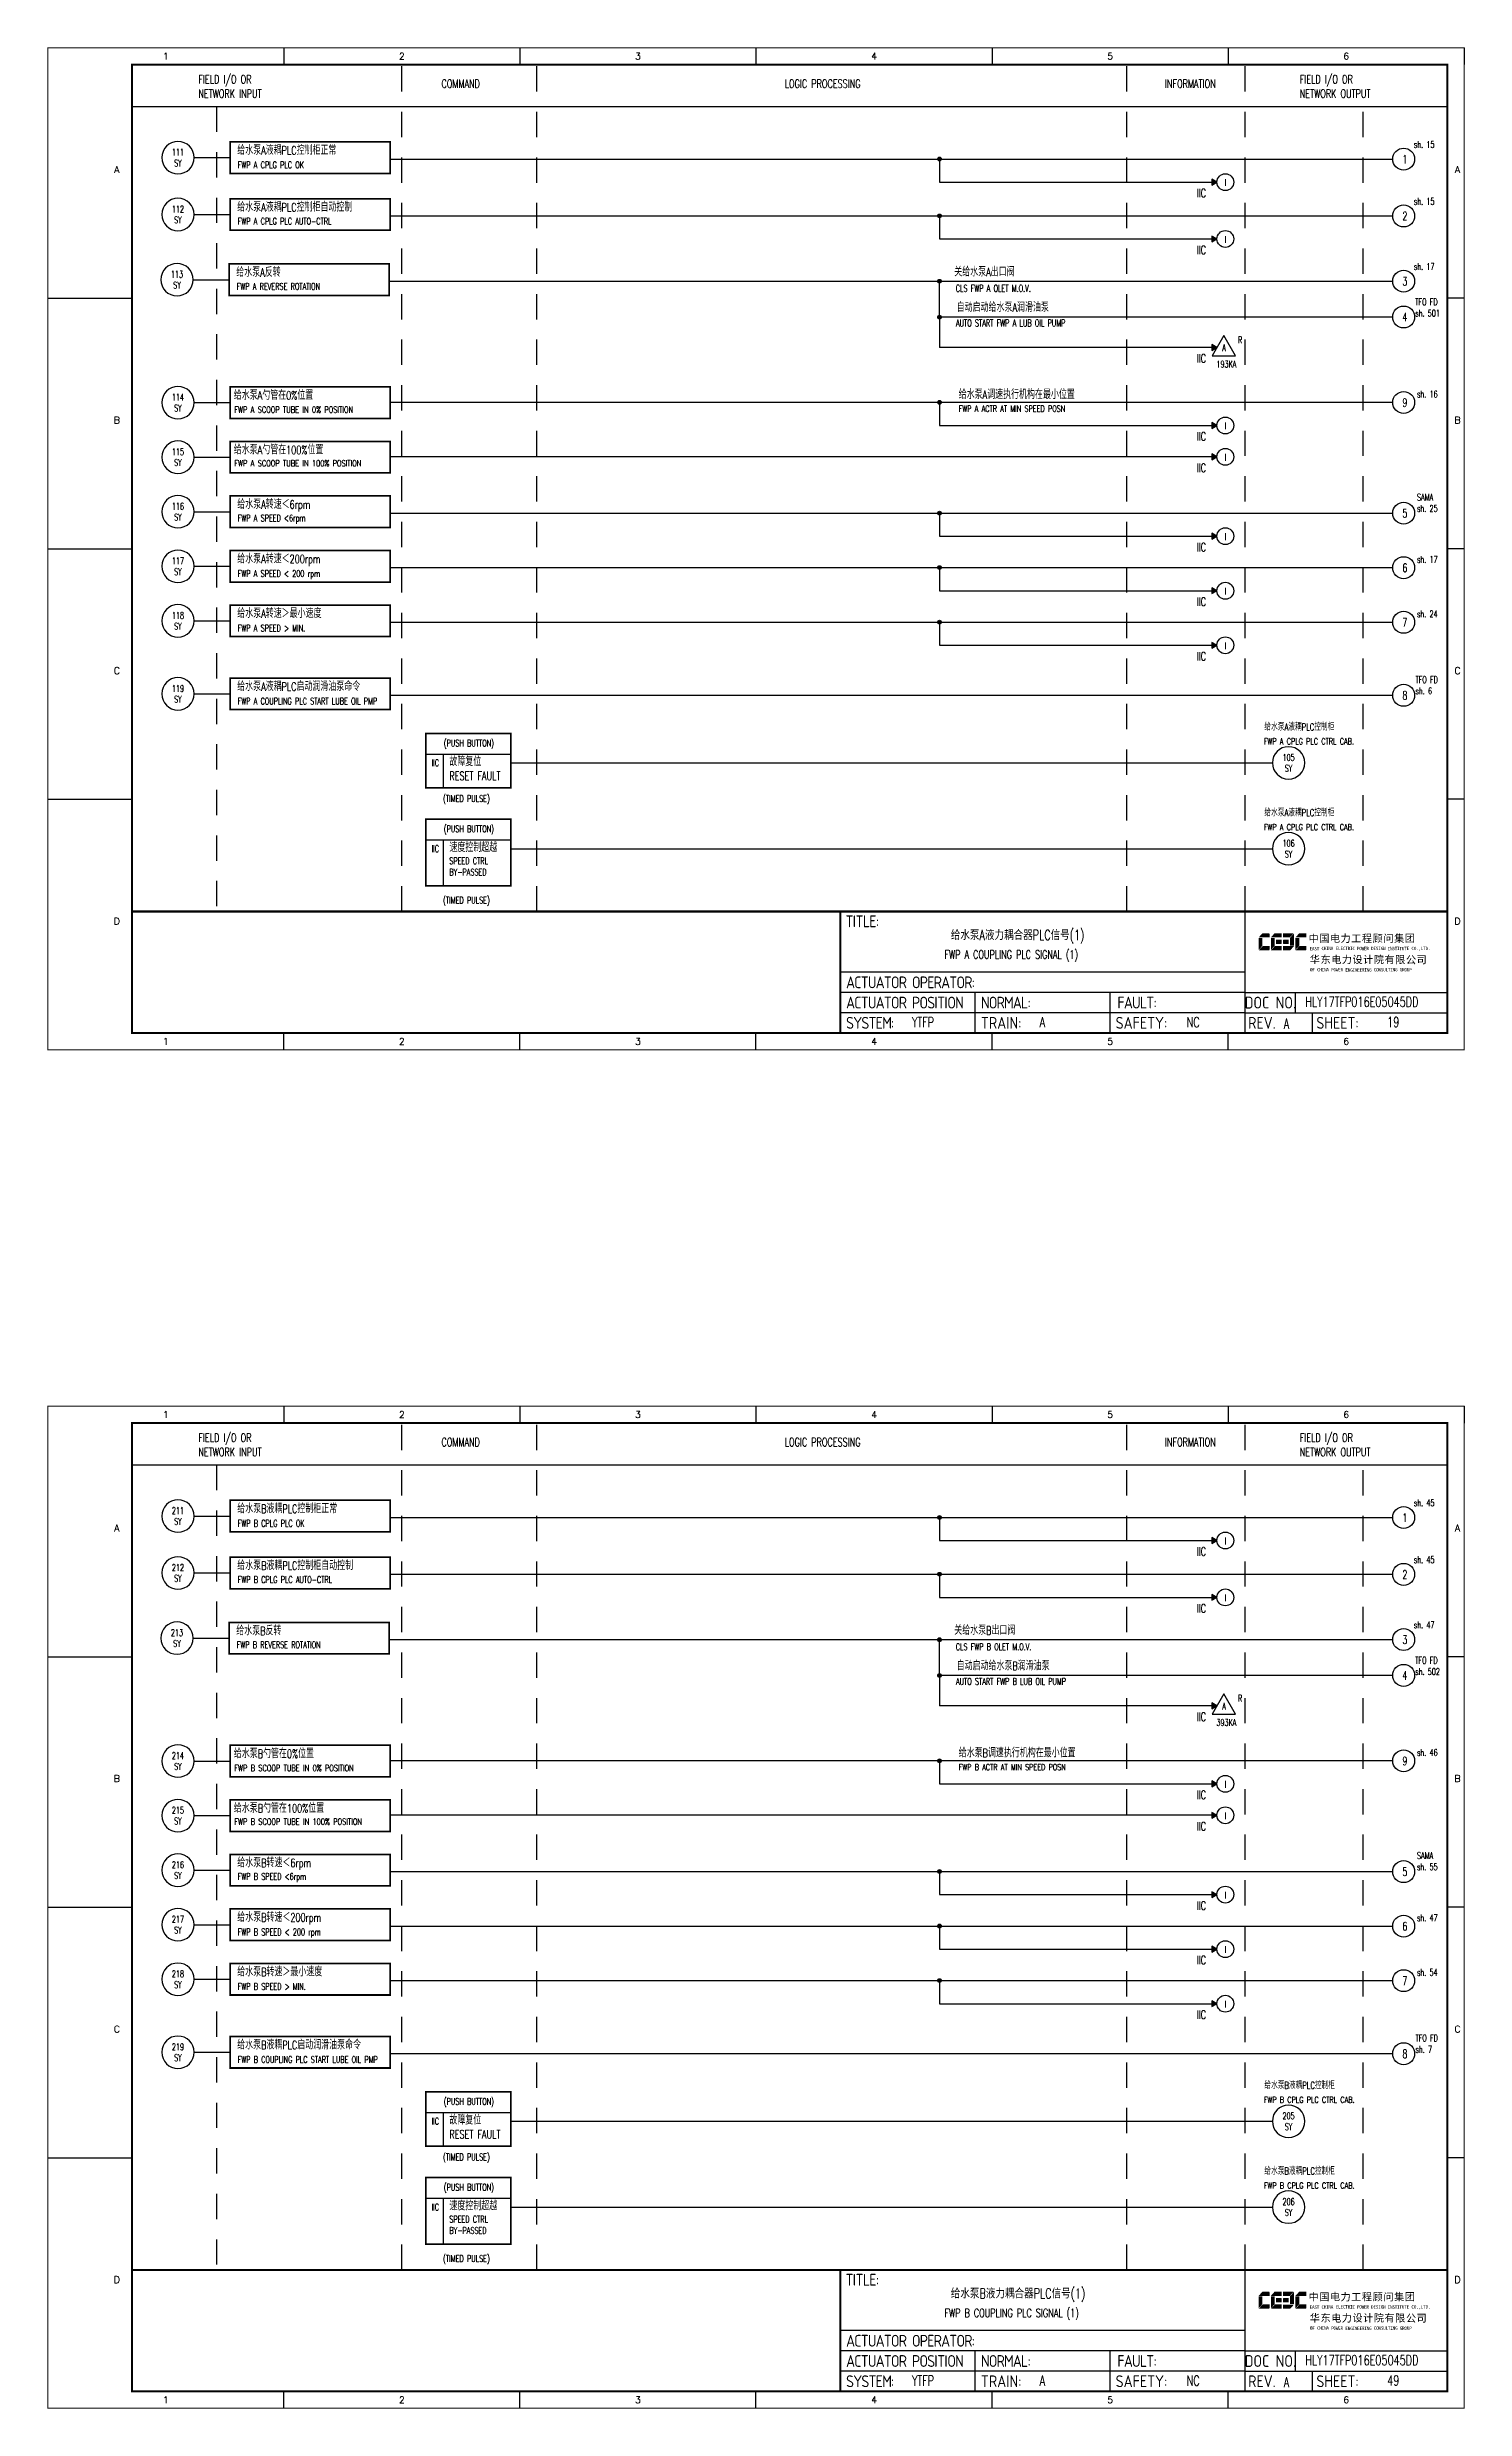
# Model space of a CAD drawing. Header units: millimetres. Extents: x 38833 to 52469, y 29493 to 32647.
# Drawn here: x 46991 to 47411, y 30241 to 30941 of the extents above; entities that cross this region are included whole.
import ezdxf
from ezdxf.enums import TextEntityAlignment as Align

# ---------------------------------------------------------------- set-up
doc = ezdxf.new("R2010")
doc.units = ezdxf.units.MM
doc.linetypes.add('DASHED', pattern=[0.75, 0.5, -0.25])
doc.linetypes.add('JIS_02_0.7', pattern=[1.35, 0.75, -0.6])
for name, color, linetype in [('INSTRUMENT', 4, 'Continuous'), ('MLINE', 6, 'Continuous'), ('TITLE', 1, 'Continuous'), ('TK', 7, 'Continuous'), ('图框_外框线', 7, 'Continuous'), ('图框_标题栏文字', 6, 'Continuous')]:
    doc.layers.add(name, color=color, linetype=linetype)
doc.styles.add('ecepdi', font='simhei.ttf', dxfattribs={"width": 0.9})
doc.styles.get("Standard").update_dxf_attribs({"font": 'romans.shx', "width": 0.7, "bigfont": 'hztxta.shx'})
doc.styles.add('工程字', font='gbenor.shx', dxfattribs={"bigfont": 'gbcbig.shx'})

# ---------------------------------------------------------------- blocks, each defined once
blk = doc.blocks.new('INS00')
at = {"layer": 'INSTRUMENT', "color": 0}
blk.add_lwpolyline([(6, 0, 1), (-6, 0, 1)], format="xyb", close=True, dxfattribs=at)
at = {"layer": 'INSTRUMENT', "flags": 1}
for tag, p in [('INSNAM', (0, 9)), ('INSDGN', (0, -9)), ('INSSUP', (0, -15)), ('INSTYP', (0, -12)), ('INSMAN', (0, -18)), ('INSREM', (0, -21))]:
    blk.add_attdef(tag, text='', height=3, dxfattribs=at).set_placement(p, align=Align.TOP_CENTER)
at = {"layer": 'INSTRUMENT', "width": 0.7}
for tag, p in [('INSIDE', (0, 2)), ('INSSYS', (0, -2))]:
    blk.add_attdef(tag, text='', height=2.5, dxfattribs=at).set_placement(p, align=Align.MIDDLE)
for tag, p in [('INSHH', (6, 3.5)), ('INSL', (6, -3)), ('INSLL', (6, -6))]:
    blk.add_attdef(tag, p, '', height=2.5, dxfattribs=at)
at = {"layer": 'INSTRUMENT', "linetype": 'DASHED', "width": 0.7}
blk.add_attdef('INSH', (6, 0.5), '', height=2.5, dxfattribs=at)
blk = doc.blocks.new('A$C1E0003F3')
h = blk.add_hatch(color=152)
edge = h.paths.add_edge_path()
edge.add_ellipse((5.15, 4.41), major_axis=(0, 0.211), ratio=0.769231, start_angle=-90, end_angle=0)
edge.add_line((5.15, 4.62), (3.22, 4.62))
edge.add_line((3.22, 4.62), (2.09, 3.35))
edge.add_line((2.09, 3.35), (5.32, 3.35))
edge.add_line((5.32, 3.35), (5.32, 4.41))
h.paths.add_polyline_path([(3.22, 3.23), (2.09, 3.23), (2.09, -0.36), (3.22, 0.91)])
edge = h.paths.add_edge_path()
edge.add_line((5.32, 0.81), (3.27, 0.81))
edge.add_line((3.27, 0.81), (2.13, -0.46))
edge.add_line((2.13, -0.46), (5.15, -0.46))
edge.add_ellipse((5.15, -0.25), major_axis=(0, 0.211), ratio=0.769231, start_angle=180, end_angle=270)
edge.add_line((5.32, -0.25), (5.32, 0.81))
h = blk.add_hatch(color=152)
edge = h.paths.add_edge_path()
edge.add_ellipse((8.78, 4.41), major_axis=(0, 0.211), ratio=0.769231, start_angle=-90, end_angle=0)
edge.add_line((8.78, 4.62), (6.84, 4.62))
edge.add_line((6.84, 4.62), (5.71, 3.35))
edge.add_line((5.71, 3.35), (8.94, 3.35))
edge.add_line((8.94, 3.35), (8.94, 4.41))
h.paths.add_polyline_path([(6.84, 3.23), (5.71, 3.23), (5.71, -0.36), (6.84, 0.91)])
edge = h.paths.add_edge_path()
edge.add_ellipse((8.78, 2.49), major_axis=(0, 0.211), ratio=0.769231, start_angle=-90, end_angle=0)
edge.add_line((8.78, 2.7), (7.22, 2.7))
edge.add_line((7.22, 2.7), (7.22, 1.44))
edge.add_line((7.22, 1.44), (8.78, 1.44))
edge.add_ellipse((8.78, 1.65), major_axis=(0, 0.211), ratio=0.769231, start_angle=180, end_angle=270)
edge.add_line((8.94, 1.65), (8.94, 2.49))
edge = h.paths.add_edge_path()
edge.add_line((8.94, 0.81), (6.89, 0.81))
edge.add_line((6.89, 0.81), (5.75, -0.46))
edge.add_line((5.75, -0.46), (8.78, -0.46))
edge.add_ellipse((8.78, -0.25), major_axis=(0, 0.211), ratio=0.769231, start_angle=180, end_angle=270)
edge.add_line((8.94, -0.25), (8.94, 0.81))
h = blk.add_hatch(color=1)
edge = h.paths.add_edge_path()
edge.add_line((12.48, 4.62), (9.46, 4.62))
edge.add_ellipse((9.46, 4.41), major_axis=(0, 0.211), ratio=0.769231, start_angle=0, end_angle=90)
edge.add_line((9.3, 4.41), (9.3, 3.35))
edge.add_line((9.3, 3.35), (11.35, 3.35))
edge.add_line((11.35, 3.35), (12.48, 4.62))
h.paths.add_polyline_path([(12.57, 4.56), (11.38, 3.23), (11.38, 0.93), (12.57, 0.93)])
edge = h.paths.add_edge_path()
edge.add_line((11.03, 2.7), (9.46, 2.7))
edge.add_ellipse((9.46, 2.49), major_axis=(0, 0.211), ratio=0.769231, start_angle=0, end_angle=90)
edge.add_line((9.3, 2.49), (9.3, 1.65))
edge.add_ellipse((9.46, 1.65), major_axis=(0, 0.211), ratio=0.769231, start_angle=90, end_angle=180)
edge.add_line((9.46, 1.44), (11.03, 1.44))
edge.add_line((11.03, 1.44), (11.03, 2.7))
h = blk.add_hatch(color=1)
edge = h.paths.add_edge_path()
edge.add_line((12.58, 0.79), (9.3, 0.79))
edge.add_line((9.3, 0.79), (9.3, -0.27))
edge.add_ellipse((9.46, -0.27), major_axis=(0, 0.211), ratio=0.769231, start_angle=90, end_angle=180)
edge.add_line((9.46, -0.48), (11.43, -0.48))
edge.add_line((11.43, -0.48), (12.58, 0.79))
h = blk.add_hatch(color=152)
edge = h.paths.add_edge_path()
edge.add_ellipse((16.11, 4.41), major_axis=(0, 0.211), ratio=0.769231, start_angle=-90, end_angle=0)
edge.add_line((16.11, 4.62), (14.14, 4.62))
edge.add_line((14.14, 4.62), (13, 3.35))
edge.add_line((13, 3.35), (16.27, 3.35))
edge.add_line((16.27, 3.35), (16.27, 4.41))
h.paths.add_polyline_path([(14.14, 3.23), (13, 3.23), (13, -0.36), (14.14, 0.91)])
edge = h.paths.add_edge_path()
edge.add_line((16.27, 0.81), (14.18, 0.81))
edge.add_line((14.18, 0.81), (13.04, -0.46))
edge.add_line((13.04, -0.46), (16.03, -0.46))
edge.add_ellipse((16.03, -0.15), major_axis=(0, 0.316), ratio=0.769231, start_angle=180, end_angle=270)
edge.add_line((16.27, -0.15), (16.27, 0.81))
at = {"layer": 'TITLE', "color": 7, "style": 'ecepdi'}
for s, p in [('中', (16.92, 1.94)), ('国', (20.09, 2)), ('电', (23.25, 1.99)), ('力', (26.39, 1.96)), ('工', (29.53, 1.95)), ('程', (32.71, 1.98)), ('顾', (35.9, 1.98)), ('问', (39.09, 1.94)), ('集', (42.26, 1.98)), ('团', (45.42, 2.01)), ('华', (17.24, -4.31)), ('东', (20.45, -4.29)), ('电', (23.62, -4.35)), ('力', (26.75, -4.32)), ('设', (29.92, -4.3)), ('计', (33.05, -4.31)), ('院', (36.26, -4.29)), ('有', (39.41, -4.29)), ('限', (42.57, -4.32)), ('公', (45.78, -4.38)), ('司', (48.91, -4.35))]:
    blk.add_text(s, height=2.2, dxfattribs=at).set_placement(p)
at = {"layer": 'TITLE', "color": 7, "style": 'ecepdi', "width": 0.975}
for s, p in [('E', (17.58, 0.02)), ('A', (18.29, 0.03)), ('S', (19, 0.03)), ('T', (19.7, 0.03)), ('C', (21.1, 0.09)), ('H', (21.77, 0.09)), ('I', (22.46, 0.09)), ('N', (23.17, 0.1)), ('A', (23.86, 0.1)), ('E', (25.35, 0.09)), ('L', (26.05, 0.11)), ('E', (26.76, 0.1)), ('C', (27.46, 0.12)), ('T', (28.18, 0.11)), ('R', (28.87, 0.1)), ('I', (29.57, 0.11)), ('C', (30.28, 0.1)), ('P', (31.64, 0.09)), ('O', (32.32, 0.08)), ('W', (33.03, 0.08)), ('E', (33.72, 0.08)), ('R', (34.42, 0.09)), ('D', (35.81, 0.1)), ('E', (36.52, 0.1)), ('S', (37.2, 0.1)), ('I', (37.91, 0.09)), ('G', (38.68, 0.11)), ('N', (39.38, 0.09)), ('I', (40.72, 0.07)), ('N', (41.43, 0.08)), ('S', (42.14, 0.08)), ('T', (42.83, 0.08)), ('I', (43.52, 0.09)), ('T', (44.22, 0.07)), ('U', (44.93, 0.07)), ('T', (45.63, 0.08)), ('E', (46.34, 0.09)), ('C', (47.76, 0.11)), ('O', (48.48, 0.1)), ('L', (50.56, 0.1)), ('T', (51.27, 0.1)), ('D', (51.96, 0.1)), ('O', (17.67, -6.18)), ('OF', (18.01, -6.2)), ('F', (18.37, -6.2)), ('C', (19.8, -6.19)), ('H', (20.47, -6.19)), ('I', (21.15, -6.19)), ('N', (21.87, -6.18)), ('A', (22.56, -6.18)), ('P', (23.98, -6.2)), ('O', (24.66, -6.21)), ('W', (25.36, -6.21)), ('E', (26.06, -6.21)), ('R', (26.75, -6.2)), ('E', (28.19, -6.24)), ('N', (28.91, -6.27)), ('G', (29.62, -6.26)), ('I', (30.32, -6.27)), ('N', (31.02, -6.27)), ('E', (31.7, -6.28)), ('E', (32.41, -6.27)), ('R', (33.1, -6.24)), ('I', (33.81, -6.24)), ('N', (34.51, -6.26)), ('G', (35.2, -6.24)), ('C', (36.61, -6.19)), ('O', (37.3, -6.21)), ('N', (38, -6.2)), ('S', (38.71, -6.21)), ('U', (39.41, -6.18)), ('L', (40.11, -6.18)), ('T', (40.81, -6.19)), ('I', (41.51, -6.21)), ('N', (42.2, -6.21)), ('G', (42.91, -6.17)), ('G', (44.29, -6.2)), ('R', (45, -6.21)), ('O', (45.69, -6.22)), ('U', (46.39, -6.2)), ('P', (47.1, -6.23)), ('.', (49.23, 0.1)), (',', (49.87, 0.1)), ('.', (52.72, 0.11))]:
    blk.add_text(s, height=1, dxfattribs=at).set_placement(p, align=Align.MIDDLE_CENTER)
blk = doc.blocks.new('A$C613255F0')
for p, q in [((70, 297), (70, 292)), ((140, 297), (140, 292)), ((210, 297), (210, 292)), ((280, 297), (280, 292)), ((350, 297), (350, 292)), ((420, 297), (420, 292)), ((0, 222.75), (25, 222.75)), ((420, 222.75), (415, 222.75)), ((0, 148.5), (25, 148.5)), ((420, 148.5), (415, 148.5)), ((0, 74.25), (25, 74.25)), ((420, 74.25), (415, 74.25)), ((70, 0), (70, 5)), ((140, 0), (140, 5)), ((210, 0), (210, 5)), ((280, 0), (280, 5)), ((350, 0), (350, 5))]:
    blk.add_line(p, q)
at = {"layer": 'MLINE', "linetype": 'JIS_02_0.7', "ltscale": 10}
for p, q in [((105, 41), (105, 292)), ((145, 41), (145, 292)), ((320, 41), (320, 292)), ((355, 41), (355, 292)), ((50, 279.56), (50, 41)), ((390, 41), (390, 279.56))]:
    blk.add_line(p, q, dxfattribs=at)
at = {"layer": 'MLINE'}
blk.add_line((25, 279.56), (415, 279.56), dxfattribs=at)
at = {"layer": '图框_外框线'}
for p, q in [((355, 5), (355, 41)), ((355, 23), (235, 23)), ((355, 17), (235, 17)), ((275, 11), (275, 17)), ((315, 11), (315, 17)), ((355, 17), (415, 17)), ((370, 11), (370, 17)), ((355, 11), (235, 11)), ((355, 11), (235, 11)), ((275, 5), (275, 11)), ((315, 5), (315, 11)), ((355, 11), (415, 11)), ((375, 5), (375, 11))]:
    blk.add_line(p, q, dxfattribs=at)
for points, const_width in [([(0, 0), (420, 0), (420, 297), (0, 297)], 0.3), ([(25, 5), (415, 5), (415, 292), (25, 292)], 0.6)]:
    blk.add_lwpolyline(points, close=True, dxfattribs=dict(at, const_width=const_width))
at = {"layer": '图框_外框线', "const_width": 0.6}
blk.add_lwpolyline([(235, 41), (25, 41)], dxfattribs=at)
at = {"layer": '图框_外框线'}
blk.add_lwpolyline([(415, 41, 0.6, 0.6, 0), (235, 41, 0.6, 0.6, 0), (235, 5, 0, 0, 0)], format="xyseb", dxfattribs=at)
blk.add_blockref('A$C1E0003F3', (356.94, 29.95))
at = {"layer": 'MLINE', "char_height": 2.5, "width": 31.8959, "attachment_point": 1}
for s, insert in [('FIELD I/O OR', (44.67, 288.89)), ('COMMAND', (116.74, 287.58)), ('LOGIC PROCESSING', (218.52, 287.58)), ('INFORMATION', (331.25, 287.58)), ('FIELD I/O OR', (371.22, 288.89)), ('NETWORK INPUT', (44.67, 284.64)), ('NETWORK OUTPUT', (371.22, 284.64))]:
    blk.add_mtext(s, dxfattribs=dict(at, insert=insert))
at = {"layer": 'TK', "color": 3}
for s, p in [('1', (35, 294.5)), ('2', (105, 294.5)), ('3', (175, 294.5)), ('4', (245, 294.5)), ('5', (315, 294.5)), ('6', (385, 294.5)), ('1', (35, 2.5)), ('2', (105, 2.5)), ('3', (175, 2.5)), ('4', (245, 2.5)), ('5', (315, 2.5)), ('6', (385, 2.5))]:
    blk.add_text(s, height=2, dxfattribs=at).set_placement(p, align=Align.MIDDLE)
for s, p in [('A', (20.5, 259.88)), ('A', (418, 259.88)), ('B', (20.5, 185.62)), ('B', (418, 185.62)), ('C', (20.5, 111.38)), ('C', (418, 111.38)), ('D', (20.5, 37.12)), ('D', (418, 37.12))]:
    blk.add_text(s, height=2, dxfattribs=at).set_placement(p, align=Align.CENTER)
at = {"layer": '图框_标题栏文字', "char_height": 3.5, "style": '工程字'}
for s, insert, width, attachment_point in [('{\\T0.9; TITLE:}', (234.86, 38.09), 14.2249, 4), ('{\\T0.9; ACTUATOR OPERATOR:}', (235, 20), 40, 4), ('{\\T0.9; ACTUATOR POSITION}', (235, 14), 45, 4), ('{\\T0.9; NORMAL:}', (275, 14), 18.2557, 4), ('{\\T0.9; FAULT:}', (315.44, 14), 15, 4), ('DOC NO.', (362.5, 14), 15, 5), ('{\\T0.9; SYSTEM:}', (235, 8), 17.9526, 4), ('{\\T0.9; }TRAIN: ', (275, 8), 17.6638, 4), ('SAFETY:', (324.3, 8), 22.3993, 5), ('REV.', (360, 8), 10, 5), ('SHEET:', (382.42, 8), 20, 5)]:
    blk.add_mtext(s, dxfattribs=dict(at, insert=insert, width=width, attachment_point=attachment_point))

msp = doc.modelspace()

# ---------------------------------------------------------------- hatches: boundary and pattern name
h = msp.add_hatch(color=256)
edge = h.paths.add_edge_path()
edge.add_arc((47255.66, 30907.39), 0.55, 0, 360)
for points in [[(47337.92, 30900.54), (47336.42, 30901.4), (47336.42, 30899.67)], [(47337.92, 30883.69), (47336.42, 30884.55), (47336.42, 30882.82)], [(47337.92, 30851.55), (47336.42, 30852.41), (47336.42, 30850.68)], [(47337.92, 30828.42), (47336.42, 30829.28), (47336.42, 30827.55)], [(47337.92, 30819.11), (47336.42, 30819.97), (47336.42, 30818.24)], [(47337.92, 30795.6), (47336.42, 30796.47), (47336.42, 30794.73)], [(47337.92, 30779.43), (47336.42, 30780.3), (47336.42, 30778.57)], [(47337.92, 30763.27), (47336.42, 30764.14), (47336.42, 30762.4)], [(47337.92, 30497.94), (47336.42, 30498.81), (47336.42, 30497.07)], [(47337.92, 30481.09), (47336.42, 30481.96), (47336.42, 30480.22)], [(47337.92, 30448.95), (47336.42, 30449.81), (47336.42, 30448.08)], [(47337.92, 30425.82), (47336.42, 30426.69), (47336.42, 30424.95)], [(47337.92, 30416.51), (47336.42, 30417.37), (47336.42, 30415.64)], [(47337.92, 30393), (47336.42, 30393.87), (47336.42, 30392.13)], [(47337.92, 30376.84), (47336.42, 30377.7), (47336.42, 30375.97)], [(47337.92, 30360.67), (47336.42, 30361.54), (47336.42, 30359.8)]]:
    msp.add_hatch(color=256).paths.add_polyline_path(points)
h = msp.add_hatch(color=256)
edge = h.paths.add_edge_path()
edge.add_arc((47255.66, 30890.54), 0.55, 0, 360)
h = msp.add_hatch(color=256)
edge = h.paths.add_edge_path()
edge.add_arc((47255.69, 30871.15), 0.55, 0, 360)
h = msp.add_hatch(color=256)
edge = h.paths.add_edge_path()
edge.add_arc((47255.69, 30860.51), 0.55, 0, 360)
h = msp.add_hatch(color=256)
edge = h.paths.add_edge_path()
edge.add_arc((47255.66, 30835.27), 0.55, 0, 360)
h = msp.add_hatch(color=256)
edge = h.paths.add_edge_path()
edge.add_arc((47255.66, 30802.45), 0.55, 0, 360)
h = msp.add_hatch(color=256)
edge = h.paths.add_edge_path()
edge.add_arc((47255.66, 30786.29), 0.55, 0, 360)
h = msp.add_hatch(color=256)
edge = h.paths.add_edge_path()
edge.add_arc((47255.66, 30770.12), 0.55, 0, 360)
h = msp.add_hatch(color=256)
edge = h.paths.add_edge_path()
edge.add_arc((47255.66, 30504.79), 0.55, 0, 360)
h = msp.add_hatch(color=256)
edge = h.paths.add_edge_path()
edge.add_arc((47255.66, 30487.94), 0.55, 0, 360)
h = msp.add_hatch(color=256)
edge = h.paths.add_edge_path()
edge.add_arc((47255.69, 30468.55), 0.55, 0, 360)
h = msp.add_hatch(color=256)
edge = h.paths.add_edge_path()
edge.add_arc((47255.69, 30457.91), 0.55, 0, 360)
h = msp.add_hatch(color=256)
edge = h.paths.add_edge_path()
edge.add_arc((47255.66, 30432.67), 0.55, 0, 360)
h = msp.add_hatch(color=256)
edge = h.paths.add_edge_path()
edge.add_arc((47255.66, 30399.85), 0.55, 0, 360)
h = msp.add_hatch(color=256)
edge = h.paths.add_edge_path()
edge.add_arc((47255.66, 30383.69), 0.55, 0, 360)
h = msp.add_hatch(color=256)
edge = h.paths.add_edge_path()
edge.add_arc((47255.66, 30367.52), 0.55, 0, 360)

# ---------------------------------------------------------------- linework, layer by layer
for p, q in [((47034.68, 30907.79), (47045.38, 30907.79)), ((47092.78, 30903.12), (47092.78, 30912.46)), ((47092.78, 30903.12), (47045.38, 30903.12)), ((47092.78, 30907.39), (47390.05, 30907.39)), ((47255.66, 30907.39), (47255.66, 30900.54)), ((47092.78, 30886.27), (47092.78, 30895.61)), ((47255.66, 30900.54), (47337.92, 30900.54)), ((47034.68, 30890.94), (47045.38, 30890.94)), ((47092.78, 30890.54), (47390.05, 30890.54)), ((47255.66, 30890.54), (47255.66, 30883.69)), ((47092.78, 30886.27), (47045.38, 30886.27)), ((47255.66, 30883.69), (47337.92, 30883.69)), ((47092.5, 30866.95), (47092.5, 30876.29)), ((47034.4, 30871.62), (47045.1, 30871.62)), ((47092.5, 30866.95), (47045.1, 30866.95)), ((47092.5, 30871.22), (47390.05, 30871.22)), ((47255.66, 30860.58), (47255.66, 30871.22)), ((47255.66, 30860.6), (47390.05, 30860.6)), ((47255.66, 30860.6), (47255.66, 30851.55)), ((47337.92, 30851.55), (47255.66, 30851.55)), ((47092.78, 30830.51), (47092.78, 30839.85)), ((47034.68, 30835.18), (47045.38, 30835.18)), ((47390.05, 30835.27), (47092.78, 30835.27)), ((47255.66, 30835.27), (47255.66, 30828.42)), ((47092.78, 30830.51), (47045.38, 30830.51)), ((47092.78, 30814.35), (47092.78, 30823.69)), ((47255.66, 30828.42), (47337.92, 30828.42)), ((47034.68, 30819.02), (47045.38, 30819.02)), ((47337.92, 30819.11), (47092.78, 30819.11)), ((47092.78, 30814.35), (47045.38, 30814.35)), ((47034.68, 30802.85), (47045.38, 30802.85)), ((47092.78, 30798.18), (47092.78, 30807.52)), ((47092.78, 30798.18), (47045.38, 30798.18)), ((47092.78, 30802.45), (47390.05, 30802.45)), ((47255.66, 30802.45), (47255.66, 30795.6)), ((47255.66, 30795.6), (47337.92, 30795.6)), ((47092.78, 30782.02), (47092.78, 30791.36)), ((47034.68, 30786.69), (47045.38, 30786.69)), ((47092.78, 30782.02), (47045.38, 30782.02)), ((47092.78, 30786.29), (47390.05, 30786.29)), ((47255.66, 30786.29), (47255.66, 30779.43)), ((47092.78, 30765.85), (47092.78, 30775.19)), ((47255.66, 30779.43), (47337.92, 30779.43)), ((47034.68, 30770.52), (47045.38, 30770.52)), ((47092.78, 30770.12), (47390.05, 30770.12)), ((47255.66, 30770.12), (47255.66, 30763.27)), ((47092.78, 30765.85), (47045.38, 30765.85)), ((47255.66, 30763.27), (47337.92, 30763.27)), ((47034.68, 30748.88), (47045.38, 30748.88)), ((47092.78, 30748.48), (47390.05, 30748.48)), ((47092.78, 30744.21), (47045.38, 30744.21)), ((47103.38, 30731.02), (47128.55, 30731.02)), ((47108.48, 30731.02), (47108.48, 30721.04)), ((47128.55, 30728.42), (47354.37, 30728.42)), ((47109.8, 30721.04), (47128.55, 30721.04)), ((47109.8, 30721.04), (47128.55, 30721.04)), ((47103.38, 30705.6), (47128.55, 30705.6)), ((47108.48, 30705.6), (47108.48, 30691.98)), ((47128.55, 30702.99), (47354.37, 30702.99)), ((47109.8, 30691.98), (47128.55, 30691.98)), ((47109.8, 30691.98), (47128.55, 30691.98)), ((47092.78, 30500.52), (47092.78, 30509.86)), ((47034.68, 30505.19), (47045.38, 30505.19)), ((47092.78, 30504.79), (47390.05, 30504.79)), ((47255.66, 30504.79), (47255.66, 30497.94)), ((47092.78, 30500.52), (47045.38, 30500.52)), ((47255.66, 30497.94), (47337.92, 30497.94)), ((47034.68, 30488.34), (47045.38, 30488.34)), ((47092.78, 30483.67), (47092.78, 30493.01)), ((47092.78, 30487.94), (47390.05, 30487.94)), ((47255.66, 30487.94), (47255.66, 30481.09)), ((47092.78, 30483.67), (47045.38, 30483.67)), ((47255.66, 30481.09), (47337.92, 30481.09)), ((47092.5, 30464.35), (47092.5, 30473.69)), ((47034.4, 30469.02), (47045.1, 30469.02)), ((47092.5, 30468.62), (47390.05, 30468.62)), ((47255.66, 30457.98), (47255.66, 30468.62)), ((47092.5, 30464.35), (47045.1, 30464.35)), ((47255.66, 30458), (47390.05, 30458)), ((47255.66, 30458), (47255.66, 30448.95)), ((47337.92, 30448.95), (47255.66, 30448.95)), ((47034.68, 30432.58), (47045.38, 30432.58)), ((47092.78, 30427.91), (47092.78, 30437.25)), ((47390.05, 30432.67), (47092.78, 30432.67)), ((47255.66, 30432.67), (47255.66, 30425.82)), ((47092.78, 30427.91), (47045.38, 30427.91)), ((47255.66, 30425.82), (47337.92, 30425.82)), ((47092.78, 30411.75), (47092.78, 30421.09)), ((47034.68, 30416.42), (47045.38, 30416.42)), ((47092.78, 30411.75), (47045.38, 30411.75)), ((47337.92, 30416.51), (47092.78, 30416.51)), ((47092.78, 30395.58), (47092.78, 30404.92)), ((47034.68, 30400.25), (47045.38, 30400.25)), ((47092.78, 30399.85), (47390.05, 30399.85)), ((47255.66, 30399.85), (47255.66, 30393)), ((47092.78, 30395.58), (47045.38, 30395.58)), ((47255.66, 30393), (47337.92, 30393)), ((47034.68, 30384.09), (47045.38, 30384.09)), ((47092.78, 30379.42), (47092.78, 30388.76)), ((47092.78, 30383.69), (47390.05, 30383.69)), ((47255.66, 30383.69), (47255.66, 30376.84)), ((47092.78, 30379.42), (47045.38, 30379.42)), ((47255.66, 30376.84), (47337.92, 30376.84)), ((47092.78, 30363.25), (47092.78, 30372.59)), ((47034.68, 30367.92), (47045.38, 30367.92)), ((47092.78, 30363.25), (47045.38, 30363.25)), ((47092.78, 30367.52), (47390.05, 30367.52)), ((47255.66, 30367.52), (47255.66, 30360.67)), ((47255.66, 30360.67), (47337.92, 30360.67)), ((47034.68, 30346.28), (47045.38, 30346.28)), ((47092.78, 30341.61), (47045.38, 30341.61)), ((47092.78, 30345.88), (47390.05, 30345.88)), ((47103.38, 30328.42), (47128.55, 30328.42)), ((47108.48, 30328.42), (47108.48, 30318.45)), ((47128.55, 30325.82), (47354.37, 30325.82)), ((47109.8, 30318.45), (47128.55, 30318.45)), ((47109.8, 30318.45), (47128.55, 30318.45)), ((47103.38, 30303), (47128.55, 30303)), ((47108.48, 30303), (47108.48, 30289.38)), ((47128.55, 30300.39), (47354.37, 30300.39)), ((47109.8, 30289.38), (47128.55, 30289.38)), ((47109.8, 30289.38), (47128.55, 30289.38))]:
    msp.add_line(p, q)
at = {"const_width": 0.5}
for points in [[(47045.38, 30912.46), (47092.78, 30912.46), (47092.78, 30903.12), (47045.38, 30903.12), (47045.38, 30912.46)], [(47045.38, 30895.61), (47092.78, 30895.61), (47092.78, 30886.27), (47045.38, 30886.27), (47045.38, 30895.61)], [(47045.1, 30876.29), (47092.5, 30876.29), (47092.5, 30866.95), (47045.1, 30866.95), (47045.1, 30876.29)], [(47045.38, 30839.85), (47092.78, 30839.85), (47092.78, 30830.51), (47045.38, 30830.51), (47045.38, 30839.85)], [(47045.38, 30823.69), (47092.78, 30823.69), (47092.78, 30814.35), (47045.38, 30814.35), (47045.38, 30823.69)], [(47045.38, 30807.52), (47092.78, 30807.52), (47092.78, 30798.18), (47045.38, 30798.18), (47045.38, 30807.52)], [(47045.38, 30791.36), (47092.78, 30791.36), (47092.78, 30782.02), (47045.38, 30782.02), (47045.38, 30791.36)], [(47045.38, 30775.19), (47092.78, 30775.19), (47092.78, 30765.85), (47045.38, 30765.85), (47045.38, 30775.19)], [(47045.38, 30753.55), (47092.78, 30753.55), (47092.78, 30744.21), (47045.38, 30744.21), (47045.38, 30753.55)], [(47103.38, 30737.15), (47128.55, 30737.15), (47128.55, 30721.04), (47103.38, 30721.04), (47103.38, 30737.15)], [(47103.38, 30711.72), (47128.55, 30711.72), (47128.55, 30691.98), (47103.38, 30691.98), (47103.38, 30711.72)], [(47045.38, 30509.86), (47092.78, 30509.86), (47092.78, 30500.52), (47045.38, 30500.52), (47045.38, 30509.86)], [(47045.38, 30493.01), (47092.78, 30493.01), (47092.78, 30483.67), (47045.38, 30483.67), (47045.38, 30493.01)], [(47045.1, 30473.69), (47092.5, 30473.69), (47092.5, 30464.35), (47045.1, 30464.35), (47045.1, 30473.69)], [(47045.38, 30437.25), (47092.78, 30437.25), (47092.78, 30427.91), (47045.38, 30427.91), (47045.38, 30437.25)], [(47045.38, 30421.09), (47092.78, 30421.09), (47092.78, 30411.75), (47045.38, 30411.75), (47045.38, 30421.09)], [(47045.38, 30404.92), (47092.78, 30404.92), (47092.78, 30395.58), (47045.38, 30395.58), (47045.38, 30404.92)], [(47045.38, 30388.76), (47092.78, 30388.76), (47092.78, 30379.42), (47045.38, 30379.42), (47045.38, 30388.76)], [(47045.38, 30372.59), (47092.78, 30372.59), (47092.78, 30363.25), (47045.38, 30363.25), (47045.38, 30372.59)], [(47045.38, 30350.95), (47092.78, 30350.95), (47092.78, 30341.61), (47045.38, 30341.61), (47045.38, 30350.95)], [(47103.38, 30334.55), (47128.55, 30334.55), (47128.55, 30318.45), (47103.38, 30318.45), (47103.38, 30334.55)], [(47103.38, 30309.12), (47128.55, 30309.12), (47128.55, 30289.38), (47103.38, 30289.38), (47103.38, 30309.12)]]:
    msp.add_lwpolyline(points, dxfattribs=at)
for points in [[(47337.92, 30900.54), (47336.42, 30901.4), (47336.42, 30899.67)], [(47337.92, 30883.69), (47336.42, 30884.55), (47336.42, 30882.82)], [(47337.92, 30851.55), (47336.42, 30852.41), (47336.42, 30850.68)], [(47337.92, 30828.42), (47336.42, 30829.28), (47336.42, 30827.55)], [(47337.92, 30819.11), (47336.42, 30819.97), (47336.42, 30818.24)], [(47337.92, 30795.6), (47336.42, 30796.47), (47336.42, 30794.73)], [(47337.92, 30779.43), (47336.42, 30780.3), (47336.42, 30778.57)], [(47337.92, 30763.27), (47336.42, 30764.14), (47336.42, 30762.4)], [(47103.38, 30737.15), (47128.55, 30737.15), (47128.55, 30721.04), (47103.38, 30721.04)], [(47103.38, 30711.72), (47128.55, 30711.72), (47128.55, 30691.98), (47103.38, 30691.98)], [(47337.92, 30497.94), (47336.42, 30498.81), (47336.42, 30497.07)], [(47337.92, 30481.09), (47336.42, 30481.96), (47336.42, 30480.22)], [(47337.92, 30448.95), (47336.42, 30449.81), (47336.42, 30448.08)], [(47337.92, 30425.82), (47336.42, 30426.69), (47336.42, 30424.95)], [(47337.92, 30416.51), (47336.42, 30417.37), (47336.42, 30415.64)], [(47337.92, 30393), (47336.42, 30393.87), (47336.42, 30392.13)], [(47337.92, 30376.84), (47336.42, 30377.7), (47336.42, 30375.97)], [(47337.92, 30360.67), (47336.42, 30361.54), (47336.42, 30359.8)], [(47103.38, 30334.55), (47128.55, 30334.55), (47128.55, 30318.45), (47103.38, 30318.45)], [(47103.38, 30309.12), (47128.55, 30309.12), (47128.55, 30289.38), (47103.38, 30289.38)]]:
    msp.add_lwpolyline(points, close=True)
at = {"color": 1}
for points in [[(47343.41, 30849.1), (47339.94, 30855.1), (47336.48, 30849.1)], [(47343.41, 30446.5), (47339.94, 30452.5), (47336.48, 30446.5)]]:
    msp.add_lwpolyline(points, close=True, dxfattribs=at)
for centre, radius in [((47255.66, 30907.39), 0.55), ((47393.3, 30907.36), 3.25), ((47340.42, 30900.54), 2.5), ((47393.3, 30890.51), 3.25), ((47255.66, 30890.54), 0.55), ((47340.42, 30883.69), 2.5), ((47393.3, 30871.19), 3.25), ((47255.69, 30871.15), 0.55), ((47255.69, 30860.51), 0.55), ((47393.3, 30860.57), 3.25), ((47393.3, 30835.24), 3.25), ((47255.66, 30835.27), 0.55), ((47340.42, 30828.42), 2.5), ((47340.42, 30819.11), 2.5), ((47255.66, 30802.45), 0.55), ((47393.3, 30802.42), 3.25), ((47340.42, 30795.6), 2.5), ((47393.3, 30786.26), 3.25), ((47255.66, 30786.29), 0.55), ((47340.42, 30779.43), 2.5), ((47255.66, 30770.12), 0.55), ((47393.3, 30770.09), 3.25), ((47340.42, 30763.27), 2.5), ((47393.3, 30748.45), 3.25), ((47255.66, 30504.79), 0.55), ((47393.3, 30504.76), 3.25), ((47340.42, 30497.94), 2.5), ((47255.66, 30487.94), 0.55), ((47393.3, 30487.91), 3.25), ((47340.42, 30481.09), 2.5), ((47255.69, 30468.55), 0.55), ((47393.3, 30468.59), 3.25), ((47393.3, 30457.97), 3.25), ((47255.69, 30457.91), 0.55), ((47255.66, 30432.67), 0.55), ((47393.3, 30432.64), 3.25), ((47340.42, 30425.82), 2.5), ((47340.42, 30416.51), 2.5), ((47255.66, 30399.85), 0.55), ((47393.3, 30399.82), 3.25), ((47340.42, 30393), 2.5), ((47255.66, 30383.69), 0.55), ((47393.3, 30383.66), 3.25), ((47340.42, 30376.84), 2.5), ((47393.3, 30367.49), 3.25), ((47255.66, 30367.52), 0.55), ((47340.42, 30360.67), 2.5), ((47393.3, 30345.85), 3.25)]:
    msp.add_circle(centre, radius)

# ---------------------------------------------------------------- block references
for p in [(46991.26, 30643.37), (46991.26, 30240.77)]:
    msp.add_blockref('A$C613255F0', p)
at = {"layer": 'MLINE', "xscale": 0.7999999999992724, "yscale": 0.7999999999992724, "zscale": 0.7999999999992724}
for p, values in [((47029.88, 30907.79), {'INSIDE': '111', 'INSSYS': 'SY'}), ((47029.88, 30890.94), {'INSIDE': '112', 'INSSYS': 'SY'}), ((47029.6, 30871.62), {'INSIDE': '113', 'INSSYS': 'SY'}), ((47029.88, 30835.18), {'INSIDE': '114', 'INSSYS': 'SY'}), ((47029.88, 30819.02), {'INSIDE': '115', 'INSSYS': 'SY'}), ((47029.88, 30802.85), {'INSIDE': '116', 'INSSYS': 'SY'}), ((47029.88, 30786.69), {'INSIDE': '117', 'INSSYS': 'SY'}), ((47029.88, 30770.52), {'INSIDE': '118', 'INSSYS': 'SY'}), ((47029.88, 30748.88), {'INSIDE': '119', 'INSSYS': 'SY'}), ((47359.17, 30728.42), {'INSIDE': '105', 'INSSYS': 'SY'}), ((47359.17, 30702.99), {'INSIDE': '106', 'INSSYS': 'SY'}), ((47029.88, 30505.19), {'INSIDE': '211', 'INSSYS': 'SY'}), ((47029.88, 30488.34), {'INSIDE': '212', 'INSSYS': 'SY'}), ((47029.6, 30469.02), {'INSIDE': '213', 'INSSYS': 'SY'}), ((47029.88, 30432.58), {'INSIDE': '214', 'INSSYS': 'SY'}), ((47029.88, 30416.42), {'INSIDE': '215', 'INSSYS': 'SY'}), ((47029.88, 30400.25), {'INSIDE': '216', 'INSSYS': 'SY'}), ((47029.88, 30384.09), {'INSIDE': '217', 'INSSYS': 'SY'}), ((47029.88, 30367.92), {'INSIDE': '218', 'INSSYS': 'SY'}), ((47029.88, 30346.28), {'INSIDE': '219', 'INSSYS': 'SY'}), ((47359.17, 30325.82), {'INSIDE': '205', 'INSSYS': 'SY'}), ((47359.17, 30300.39), {'INSIDE': '206', 'INSSYS': 'SY'})]:
    msp.add_blockref('INS00', p, dxfattribs=at).add_auto_attribs(values)

# ---------------------------------------------------------------- texts
at = {"width": 0.7}
for p in [(47340.46, 30899.41), (47340.46, 30882.56), (47340.46, 30827.29), (47340.46, 30817.98), (47340.46, 30794.47), (47340.46, 30778.31), (47340.46, 30762.14), (47340.46, 30496.81), (47340.46, 30479.96), (47340.46, 30424.69), (47340.46, 30415.38), (47340.46, 30391.87), (47340.46, 30375.71), (47340.46, 30359.54)]:
    msp.add_text('I', height=2, dxfattribs=at).set_placement(p, align=Align.CENTER)
at = {"color": 1, "width": 0.7}
for p in [(47340.03, 30850.47), (47340.03, 30447.87)]:
    msp.add_text('A', height=2, dxfattribs=at).set_placement(p, align=Align.CENTER)
at = {"width": 0.7}
for s, height, p in [('给水泵A液力耦合器PLC信号(1) ', 3, (47259.02, 30675.91)), ('FWP A COUPLING PLC SIGNAL (1) ', 2.5, (47257.15, 30670.37)), ('FWP B COUPLING PLC SIGNAL (1) ', 2.5, (47257.15, 30267.77)), ('给水泵B液力耦合器PLC信号(1) ', 3, (47259.02, 30273.31))]:
    msp.add_text(s, height=height, dxfattribs=at).set_placement(p)
at = {"attachment_point": 1}
for s, insert, char_height, width in [('给水泵A液耦PLC控制柜正常', (47047.46, 30911.18), 2.5, 73.0067), ('1', (47392.9, 30908.57), 2.5, 73.0067), ('FWP A CPLG PLC OK', (47047.62, 30906.63), 2, 73.0067), ('给水泵A液耦PLC控制柜自动控制', (47047.46, 30894.33), 2.5, 73.0067), ('IIC', (47331.92, 30898.54), 2.5, 4.5039), ('\\PFWP A CPLG PLC AUTO-CTRL', (47047.62, 30893.29), 2, 73.0067), ('2', (47392.9, 30891.72), 2.5, 73.0067), ('IIC', (47331.92, 30881.69), 2.5, 4.5039), ('给水泵A反转', (47047.17, 30875.01), 2.5, 73.0067), ('关给水泵A出口阀', (47260.04, 30875.12), 2.5, 73.0067), ('\\PFWP A REVERSE ROTATION', (47047.33, 30873.97), 2, 73.0067), ('CLS FWP A OLET M.O.V.', (47260.49, 30870.05), 2, 73.0067), ('3', (47392.9, 30872.4), 2.5, 73.0067), ('AUTO START FWP A LUB OIL PUMP', (47260.54, 30859.79), 2, 73.0067), ('自动启动给水泵A润滑油泵', (47260.76, 30864.63), 2.5, 73.0067), ('4', (47392.9, 30861.78), 2.5, 73.0067), ('R', (47344.16, 30854.79), 2, 73.0067), ('IIC', (47331.92, 30849.55), 2.5, 4.5039), ('193KA', (47337.77, 30847.59), 2, 73.0067), ('给水泵A勺管在0%位置', (47046.44, 30838.57), 2.5, 73.0067), ('给水泵A调速执行机构在最小位置', (47261.37, 30838.8), 2.5, 73.0067), ('{\\H0.92x;FWP A SCOOP TUBE IN 0% POSITION}', (47046.6, 30834.02), 2, 73.0067), ('FWP A ACTR AT MIN SPEED POSN', (47261.37, 30834.29), 1.8, 73.0067), ('9', (47392.9, 30836.45), 2.5, 73.0067), ('IIC', (47331.92, 30826.42), 2.5, 4.5039), ('给水泵A勺管在100%位置', (47046.44, 30822.41), 2.5, 73.0067), ('\\P{\\H0.92x;FWP A SCOOP TUBE IN 100% POSITION}', (47046.6, 30821.48), 2, 73.0067), ('IIC', (47331.92, 30817.11), 2.5, 4.5039), ('给水泵A转速＜6rpm', (47047.46, 30806.24), 2.5, 73.0067), ('5', (47392.9, 30803.63), 2.5, 73.0067), ('\\PFWP A SPEED <6rpm', (47047.62, 30805.31), 2, 73.0067), ('给水泵A转速＜200rpm', (47047.46, 30790.08), 2.5, 73.0067), ('IIC', (47331.92, 30793.6), 2.5, 4.5039), ('FWP A SPEED < 200 rpm', (47047.62, 30785.53), 2, 73.0067), ('6', (47392.9, 30787.47), 2.5, 73.0067), ('IIC', (47331.92, 30777.43), 2.5, 4.5039), ('给水泵A转速＞最小速度', (47047.46, 30773.92), 2.5, 73.0067), ('FWP A SPEED > MIN.', (47047.62, 30769.36), 2, 73.0067), ('7', (47392.9, 30771.3), 2.5, 73.0067), ('IIC', (47331.92, 30761.27), 2.5, 4.5039), ('IIC', (47331.92, 30761.27), 2.5, 4.5039), ('给水泵A液耦PLC启动润滑油泵命令', (47047.44, 30752.27), 2.5, 73.0067), ('FWP A COUPLING PLC START LUBE OIL PMP', (47047.6, 30747.72), 2, 73.0067), ('8', (47392.9, 30749.66), 2.5, 73.0067), ('给水泵A液耦PLC控制柜', (47352, 30740.13), 2.1, 73.0067), ('(PUSH BUTTON)', (47108.7, 30735.29), 2, 73.0067), ('FWP A CPLG PLC CTRL CAB.', (47351.84, 30735.7), 1.8, 73.0067), ('IIC', (47105.06, 30729.43), 2, 73.0067), ('故障复位\\PRESET FAULT', (47110.35, 30729.98), 2.5, 73.0067), ('(TIMED PULSE)', (47108.49, 30718.83), 2, 73.0067), ('给水泵A液耦PLC控制柜', (47352, 30714.7), 2.1, 73.0067), ('(PUSH BUTTON)', (47108.7, 30709.86), 2, 73.0067), ('速度控制超越\\P{\\H0.8x;SPEED CTRL\\PBY-PASSED}', (47110.35, 30704.55), 2.5, 73.0067), ('FWP A CPLG PLC CTRL CAB.', (47351.84, 30710.27), 1.8, 73.0067), ('IIC', (47105.06, 30704), 2, 73.0067), ('(TIMED PULSE)', (47108.49, 30688.72), 2, 73.0067), ('YTFP', (47247.5, 30653.05), 3, 8.5983), ('A', (47285.37, 30653.05), 3, 4.8474), ('NC', (47328.95, 30653.05), 3, 4.8474), ('A', (47357.74, 30652.61), 3, 8.5983), ('给水泵B液耦PLC控制柜正常', (47047.46, 30508.59), 2.5, 73.0067), ('FWP B CPLG PLC OK', (47047.62, 30504.03), 2, 73.0067), ('1', (47392.9, 30505.97), 2.5, 73.0067), ('IIC', (47331.92, 30495.94), 2.5, 4.5039), ('给水泵B液耦PLC控制柜自动控制', (47047.46, 30491.73), 2.5, 73.0067), ('2', (47392.9, 30489.12), 2.5, 73.0067), ('\\PFWP B CPLG PLC AUTO-CTRL', (47047.62, 30490.69), 2, 73.0067), ('IIC', (47331.92, 30479.09), 2.5, 4.5039), ('给水泵B反转', (47047.17, 30472.41), 2.5, 73.0067), ('\\PFWP B REVERSE ROTATION', (47047.33, 30471.37), 2, 73.0067), ('关给水泵B出口阀', (47260.04, 30472.53), 2.5, 73.0067), ('CLS FWP B OLET M.O.V.', (47260.49, 30467.45), 2, 73.0067), ('3', (47392.9, 30469.8), 2.5, 73.0067), ('自动启动给水泵B润滑油泵', (47260.76, 30462.03), 2.5, 73.0067), ('AUTO START FWP B LUB OIL PUMP', (47260.54, 30457.19), 2, 73.0067), ('4', (47392.9, 30459.18), 2.5, 73.0067), ('IIC', (47331.92, 30446.95), 2.5, 4.5039), ('R', (47344.16, 30452.19), 2, 73.0067), ('393KA', (47337.77, 30444.99), 2, 73.0067), ('给水泵B勺管在0%位置', (47046.44, 30435.98), 2.5, 73.0067), ('给水泵B调速执行机构在最小位置', (47261.37, 30436.21), 2.5, 73.0067), ('FWP B ACTR AT MIN SPEED POSN', (47261.37, 30431.69), 1.8, 73.0067), ('9', (47392.9, 30433.85), 2.5, 73.0067), ('{\\H0.92x;FWP B SCOOP TUBE IN 0% POSITION}', (47046.6, 30431.42), 2, 73.0067), ('给水泵B勺管在100%位置', (47046.44, 30419.81), 2.5, 73.0067), ('IIC', (47331.92, 30423.82), 2.5, 4.5039), ('\\P{\\H0.92x;FWP B SCOOP TUBE IN 100% POSITION}', (47046.6, 30418.88), 2, 73.0067), ('IIC', (47331.92, 30414.51), 2.5, 4.5039), ('给水泵B转速＜6rpm', (47047.46, 30403.65), 2.5, 73.0067), ('\\PFWP B SPEED <6rpm', (47047.62, 30402.71), 2, 73.0067), ('5', (47392.9, 30401.03), 2.5, 73.0067), ('IIC', (47331.92, 30391), 2.5, 4.5039), ('给水泵B转速＜200rpm', (47047.46, 30387.48), 2.5, 73.0067), ('FWP B SPEED < 200 rpm', (47047.62, 30382.93), 2, 73.0067), ('6', (47392.9, 30384.87), 2.5, 73.0067), ('给水泵B转速＞最小速度', (47047.46, 30371.32), 2.5, 73.0067), ('IIC', (47331.92, 30374.84), 2.5, 4.5039), ('7', (47392.9, 30368.7), 2.5, 73.0067), ('FWP B SPEED > MIN.', (47047.62, 30366.77), 2, 73.0067), ('IIC', (47331.92, 30358.67), 2.5, 4.5039), ('IIC', (47331.92, 30358.67), 2.5, 4.5039), ('给水泵B液耦PLC启动润滑油泵命令', (47047.44, 30349.67), 2.5, 73.0067), ('FWP B COUPLING PLC START LUBE OIL PMP', (47047.6, 30345.12), 2, 73.0067), ('8', (47392.9, 30347.06), 2.5, 73.0067), ('给水泵B液耦PLC控制柜', (47352, 30337.53), 2.1, 73.0067), ('IIC', (47105.06, 30326.83), 2, 73.0067), ('(PUSH BUTTON)', (47108.7, 30332.69), 2, 73.0067), ('故障复位\\PRESET FAULT', (47110.35, 30327.38), 2.5, 73.0067), ('FWP B CPLG PLC CTRL CAB.', (47351.84, 30333.1), 1.8, 73.0067), ('(TIMED PULSE)', (47108.49, 30316.23), 2, 73.0067), ('(PUSH BUTTON)', (47108.7, 30307.26), 2, 73.0067), ('给水泵B液耦PLC控制柜', (47352, 30312.1), 2.1, 73.0067), ('FWP B CPLG PLC CTRL CAB.', (47351.84, 30307.67), 1.8, 73.0067), ('IIC', (47105.06, 30301.4), 2, 73.0067), ('速度控制超越\\P{\\H0.8x;SPEED CTRL\\PBY-PASSED}', (47110.35, 30301.95), 2.5, 73.0067), ('(TIMED PULSE)', (47108.49, 30286.12), 2, 73.0067), ('YTFP', (47247.5, 30250.45), 3, 8.5983), ('A', (47285.37, 30250.45), 3, 4.8474), ('NC', (47328.95, 30250.45), 3, 4.8474), ('A', (47357.74, 30250.01), 3, 8.5983)]:
    msp.add_mtext(s, dxfattribs=dict(at, insert=insert, char_height=char_height, width=width))
at = {"color": 4, "char_height": 2, "width": 73.0067, "attachment_point": 1}
for s, insert in [('sh. 15', (47396.31, 30912.7)), ('sh. 15', (47396.31, 30895.85)), ('sh. 17', (47396.31, 30876.53)), ('sh. 16', (47397.24, 30838.72)), ('SAMA\\Psh. 25', (47397.24, 30808.16)), ('sh. 17', (47397.24, 30789.73)), ('sh. 24', (47397.24, 30773.57)), ('sh. 45', (47396.31, 30510.11)), ('sh. 45', (47396.31, 30493.26)), ('sh. 47', (47396.31, 30473.93)), ('sh. 46', (47397.24, 30436.12)), ('SAMA\\Psh. 55', (47397.24, 30405.57)), ('sh. 47', (47397.24, 30387.13)), ('sh. 54', (47397.24, 30370.97))]:
    msp.add_mtext(s, dxfattribs=dict(at, insert=insert))
at = {"color": 1, "char_height": 2, "width": 73.0067, "attachment_point": 1}
for s, insert in [('TFO FD\\Psh. 501', (47396.71, 30866.03)), ('TFO FD\\Psh. 6', (47396.79, 30754.09)), ('TFO FD\\Psh. 502', (47396.71, 30463.43)), ('TFO FD\\Psh. 7', (47396.79, 30351.49))]:
    msp.add_mtext(s, dxfattribs=dict(at, insert=insert))
at = {"width": 0.7}
for tag, p, s in [('HLY17TFP016E05045DD', (47364.12, 30656.12), ''), ('19', (47388.4, 30650.12), '1'), ('HLY17TFP016E05045DD', (47364.12, 30253.52), ''), ('49', (47388.4, 30247.52), '1')]:
    msp.add_attdef(tag, p, s, height=3, dxfattribs=at)

doc.saveas('drawing.dxf')
